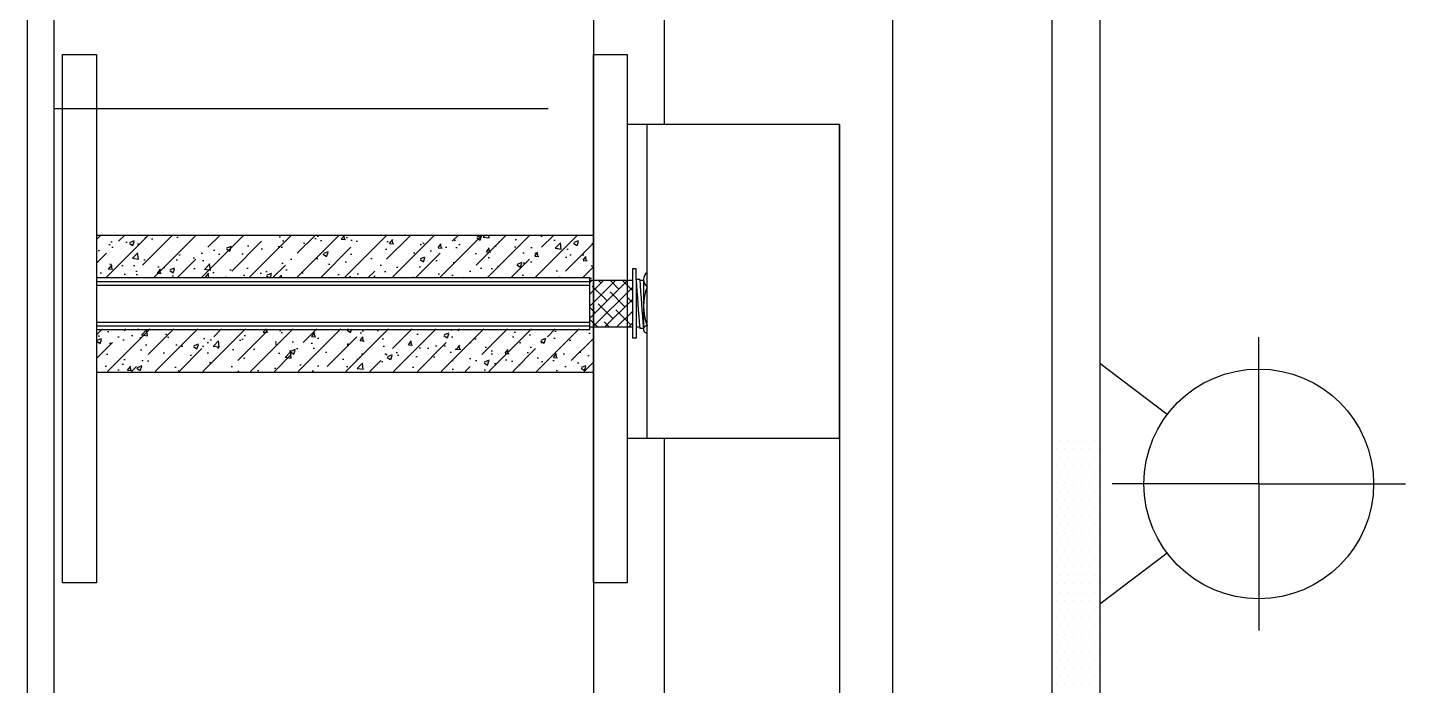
# Model space of a CAD drawing. Header units: metres. Extents: x 179535 to 180682, y 160703 to 163092.
# Drawn here: x 179536.4 to 179796, y 162618.4 to 162742.3 of the extents above; entities that cross this region are included whole.
import ezdxf

# ---------------------------------------------------------------- set-up
doc = ezdxf.new("R2010")
doc.units = ezdxf.units.M
for name, color, linetype in [('00', 251, 'Continuous'), ('0节点3', 3, 'Continuous'), ('0节点4', 1, 'Continuous'), ('0节点填充', 251, 'Continuous'), ('18', 4, 'Continuous'), ('家具外线', 1, 'Continuous'), ('看线-15', 8, 'Continuous')]:
    doc.layers.add(name, color=color, linetype=linetype)

msp = doc.modelspace()

# ---------------------------------------------------------------- hatches: boundary and pattern name
at = {"layer": '00'}
h = msp.add_hatch(dxfattribs=at)
h.set_pattern_fill('AR-CONC', scale=0.05)
h.paths.add_polyline_path([(179549.35, 162703.14), (179549.35, 162695.14), (179642.3, 162695.14), (179642.3, 162694.65), (179642.96, 162694.65), (179642.96, 162703.14)])
h = msp.add_hatch(dxfattribs=at)
h.set_pattern_fill('ANSI35')
h.paths.add_polyline_path([(179642.96, 162703.14), (179549.35, 162703.14), (179549.35, 162695.14), (179642.3, 162695.14), (179642.3, 162694.65), (179642.96, 162694.65)])
h = msp.add_hatch(dxfattribs=at)
h.set_pattern_fill('AR-CONC', scale=0.05)
h.paths.add_polyline_path([(179549.35, 162677.54), (179549.35, 162685.54), (179642.3, 162685.54), (179642.3, 162686.04), (179642.96, 162686.04), (179642.96, 162677.54)])
h = msp.add_hatch(dxfattribs=at)
h.set_pattern_fill('ANSI35')
h.paths.add_polyline_path([(179642.96, 162677.54), (179549.35, 162677.54), (179549.35, 162685.54), (179642.3, 162685.54), (179642.3, 162686.04), (179642.96, 162686.04)])
at = {"layer": '看线-15'}
h = msp.add_hatch(dxfattribs=at)
h.set_pattern_fill('ANSI38', scale=0.5)
h.paths.add_polyline_path([(179650.3, 162694.65), (179642.3, 162694.65), (179642.3, 162685.84), (179650.3, 162685.84)])

# ---------------------------------------------------------------- linework, layer by layer
at = {"layer": '00'}
for p, q in [((179689.35, 162664.87, -5.67), (179689.35, 162724.03, -5.67)), ((179729.36, 162664.52, -5.67), (179729.36, 162664.52, -5.67)), ((179730.95, 162664.52, -5.67), (179730.95, 162664.52, -5.67)), ((179732.54, 162664.52, -5.67), (179732.54, 162664.52, -5.67)), ((179734.12, 162664.52, -5.67), (179734.12, 162664.52, -5.67)), ((179735.71, 162664.52, -5.67), (179735.71, 162664.52, -5.67)), ((179737.3, 162664.52, -5.67), (179737.3, 162664.52, -5.67)), ((179729.36, 162661.35, -5.67), (179729.36, 162661.35, -5.67)), ((179730.16, 162662.94, -5.67), (179730.16, 162662.94, -5.67)), ((179730.95, 162661.35, -5.67), (179730.95, 162661.35, -5.67)), ((179731.74, 162662.94, -5.67), (179731.74, 162662.94, -5.67)), ((179732.54, 162661.35, -5.67), (179732.54, 162661.35, -5.67)), ((179733.33, 162662.94, -5.67), (179733.33, 162662.94, -5.67)), ((179734.12, 162661.35, -5.67), (179734.12, 162661.35, -5.67)), ((179734.92, 162662.94, -5.67), (179734.92, 162662.94, -5.67)), ((179735.71, 162661.35, -5.67), (179735.71, 162661.35, -5.67)), ((179736.51, 162662.94, -5.67), (179736.51, 162662.94, -5.67)), ((179737.3, 162661.35, -5.67), (179737.3, 162661.35, -5.67)), ((179738.09, 162662.94, -5.67), (179738.09, 162662.94, -5.67)), ((179730.16, 162659.76, -5.67), (179730.16, 162659.76, -5.67)), ((179731.74, 162659.76, -5.67), (179731.74, 162659.76, -5.67)), ((179733.33, 162659.76, -5.67), (179733.33, 162659.76, -5.67)), ((179734.92, 162659.76, -5.67), (179734.92, 162659.76, -5.67)), ((179736.51, 162659.76, -5.67), (179736.51, 162659.76, -5.67)), ((179738.09, 162659.76, -5.67), (179738.09, 162659.76, -5.67)), ((179729.36, 162658.17, -5.67), (179729.36, 162658.17, -5.67)), ((179730.16, 162656.59, -5.67), (179730.16, 162656.59, -5.67)), ((179730.95, 162658.17, -5.67), (179730.95, 162658.17, -5.67)), ((179731.74, 162656.59, -5.67), (179731.74, 162656.59, -5.67)), ((179732.54, 162658.17, -5.67), (179732.54, 162658.17, -5.67)), ((179733.33, 162656.59, -5.67), (179733.33, 162656.59, -5.67)), ((179734.12, 162658.17, -5.67), (179734.12, 162658.17, -5.67)), ((179734.92, 162656.59, -5.67), (179734.92, 162656.59, -5.67)), ((179735.71, 162658.17, -5.67), (179735.71, 162658.17, -5.67)), ((179736.51, 162656.59, -5.67), (179736.51, 162656.59, -5.67)), ((179737.3, 162658.17, -5.67), (179737.3, 162658.17, -5.67)), ((179738.09, 162656.59, -5.67), (179738.09, 162656.59, -5.67)), ((179729.36, 162655, -5.67), (179729.36, 162655, -5.67)), ((179730.95, 162655, -5.67), (179730.95, 162655, -5.67)), ((179732.54, 162655, -5.67), (179732.54, 162655, -5.67)), ((179734.12, 162655, -5.67), (179734.12, 162655, -5.67)), ((179735.71, 162655, -5.67), (179735.71, 162655, -5.67)), ((179737.3, 162655, -5.67), (179737.3, 162655, -5.67)), ((179729.36, 162651.82, -5.67), (179729.36, 162651.82, -5.67)), ((179730.16, 162653.41, -5.67), (179730.16, 162653.41, -5.67)), ((179730.95, 162651.82, -5.67), (179730.95, 162651.82, -5.67)), ((179731.74, 162653.41, -5.67), (179731.74, 162653.41, -5.67)), ((179732.54, 162651.82, -5.67), (179732.54, 162651.82, -5.67)), ((179733.33, 162653.41, -5.67), (179733.33, 162653.41, -5.67)), ((179734.12, 162651.82, -5.67), (179734.12, 162651.82, -5.67)), ((179734.92, 162653.41, -5.67), (179734.92, 162653.41, -5.67)), ((179735.71, 162651.82, -5.67), (179735.71, 162651.82, -5.67)), ((179736.51, 162653.41, -5.67), (179736.51, 162653.41, -5.67)), ((179737.3, 162651.82, -5.67), (179737.3, 162651.82, -5.67)), ((179738.09, 162653.41, -5.67), (179738.09, 162653.41, -5.67)), ((179729.36, 162648.65, -5.67), (179729.36, 162648.65, -5.67)), ((179730.16, 162650.24, -5.67), (179730.16, 162650.24, -5.67)), ((179730.95, 162648.65, -5.67), (179730.95, 162648.65, -5.67)), ((179731.74, 162650.24, -5.67), (179731.74, 162650.24, -5.67)), ((179732.54, 162648.65, -5.67), (179732.54, 162648.65, -5.67)), ((179733.33, 162650.24, -5.67), (179733.33, 162650.24, -5.67)), ((179734.12, 162648.65, -5.67), (179734.12, 162648.65, -5.67)), ((179734.92, 162650.24, -5.67), (179734.92, 162650.24, -5.67)), ((179735.71, 162648.65, -5.67), (179735.71, 162648.65, -5.67)), ((179736.51, 162650.24, -5.67), (179736.51, 162650.24, -5.67)), ((179737.3, 162648.65, -5.67), (179737.3, 162648.65, -5.67)), ((179738.09, 162650.24, -5.67), (179738.09, 162650.24, -5.67)), ((179730.16, 162647.06, -5.67), (179730.16, 162647.06, -5.67)), ((179731.74, 162647.06, -5.67), (179731.74, 162647.06, -5.67)), ((179733.33, 162647.06, -5.67), (179733.33, 162647.06, -5.67)), ((179734.92, 162647.06, -5.67), (179734.92, 162647.06, -5.67)), ((179736.51, 162647.06, -5.67), (179736.51, 162647.06, -5.67)), ((179738.09, 162647.06, -5.67), (179738.09, 162647.06, -5.67)), ((179729.36, 162645.47, -5.67), (179729.36, 162645.47, -5.67)), ((179730.16, 162643.89, -5.67), (179730.16, 162643.89, -5.67)), ((179730.95, 162645.47, -5.67), (179730.95, 162645.47, -5.67)), ((179731.74, 162643.89, -5.67), (179731.74, 162643.89, -5.67)), ((179732.54, 162645.47, -5.67), (179732.54, 162645.47, -5.67)), ((179733.33, 162643.89, -5.67), (179733.33, 162643.89, -5.67)), ((179734.12, 162645.47, -5.67), (179734.12, 162645.47, -5.67)), ((179734.92, 162643.89, -5.67), (179734.92, 162643.89, -5.67)), ((179735.71, 162645.47, -5.67), (179735.71, 162645.47, -5.67)), ((179736.51, 162643.89, -5.67), (179736.51, 162643.89, -5.67)), ((179737.3, 162645.47, -5.67), (179737.3, 162645.47, -5.67)), ((179738.09, 162643.89, -5.67), (179738.09, 162643.89, -5.67)), ((179729.36, 162642.3, -5.67), (179729.36, 162642.3, -5.67)), ((179730.16, 162640.71, -5.67), (179730.16, 162640.71, -5.67)), ((179730.95, 162642.3, -5.67), (179730.95, 162642.3, -5.67)), ((179731.74, 162640.71, -5.67), (179731.74, 162640.71, -5.67)), ((179732.54, 162642.3, -5.67), (179732.54, 162642.3, -5.67)), ((179733.33, 162640.71, -5.67), (179733.33, 162640.71, -5.67)), ((179734.12, 162642.3, -5.67), (179734.12, 162642.3, -5.67)), ((179734.92, 162640.71, -5.67), (179734.92, 162640.71, -5.67)), ((179735.71, 162642.3, -5.67), (179735.71, 162642.3, -5.67)), ((179736.51, 162640.71, -5.67), (179736.51, 162640.71, -5.67)), ((179737.3, 162642.3, -5.67), (179737.3, 162642.3, -5.67)), ((179738.09, 162640.71, -5.67), (179738.09, 162640.71, -5.67)), ((179729.36, 162639.12, -5.67), (179729.36, 162639.12, -5.67)), ((179730.95, 162639.12, -5.67), (179730.95, 162639.12, -5.67)), ((179732.54, 162639.12, -5.67), (179732.54, 162639.12, -5.67)), ((179734.12, 162639.12, -5.67), (179734.12, 162639.12, -5.67)), ((179735.71, 162639.12, -5.67), (179735.71, 162639.12, -5.67)), ((179737.3, 162639.12, -5.67), (179737.3, 162639.12, -5.67)), ((179729.36, 162635.95, -5.67), (179729.36, 162635.95, -5.67)), ((179730.16, 162637.54, -5.67), (179730.16, 162637.54, -5.67)), ((179730.95, 162635.95, -5.67), (179730.95, 162635.95, -5.67)), ((179731.74, 162637.54, -5.67), (179731.74, 162637.54, -5.67)), ((179732.54, 162635.95, -5.67), (179732.54, 162635.95, -5.67)), ((179733.33, 162637.54, -5.67), (179733.33, 162637.54, -5.67)), ((179734.12, 162635.95, -5.67), (179734.12, 162635.95, -5.67)), ((179734.92, 162637.54, -5.67), (179734.92, 162637.54, -5.67)), ((179735.71, 162635.95, -5.67), (179735.71, 162635.95, -5.67)), ((179736.51, 162637.54, -5.67), (179736.51, 162637.54, -5.67)), ((179737.3, 162635.95, -5.67), (179737.3, 162635.95, -5.67)), ((179738.09, 162637.54, -5.67), (179738.09, 162637.54, -5.67)), ((179729.36, 162632.77, -5.67), (179729.36, 162632.77, -5.67)), ((179730.16, 162634.36, -5.67), (179730.16, 162634.36, -5.67)), ((179730.95, 162632.77, -5.67), (179730.95, 162632.77, -5.67)), ((179731.74, 162634.36, -5.67), (179731.74, 162634.36, -5.67)), ((179732.54, 162632.77, -5.67), (179732.54, 162632.77, -5.67)), ((179733.33, 162634.36, -5.67), (179733.33, 162634.36, -5.67)), ((179734.12, 162632.77, -5.67), (179734.12, 162632.77, -5.67)), ((179734.92, 162634.36, -5.67), (179734.92, 162634.36, -5.67)), ((179735.71, 162632.77, -5.67), (179735.71, 162632.77, -5.67)), ((179736.51, 162634.36, -5.67), (179736.51, 162634.36, -5.67)), ((179737.3, 162632.77, -5.67), (179737.3, 162632.77, -5.67)), ((179738.09, 162634.36, -5.67), (179738.09, 162634.36, -5.67)), ((179730.16, 162631.19, -5.67), (179730.16, 162631.19, -5.67)), ((179731.74, 162631.19, -5.67), (179731.74, 162631.19, -5.67)), ((179733.33, 162631.19, -5.67), (179733.33, 162631.19, -5.67)), ((179734.92, 162631.19, -5.67), (179734.92, 162631.19, -5.67)), ((179736.51, 162631.19, -5.67), (179736.51, 162631.19, -5.67)), ((179738.09, 162631.19, -5.67), (179738.09, 162631.19, -5.67)), ((179729.36, 162629.6, -5.67), (179729.36, 162629.6, -5.67)), ((179730.16, 162628.01, -5.67), (179730.16, 162628.01, -5.67)), ((179730.95, 162629.6, -5.67), (179730.95, 162629.6, -5.67)), ((179731.74, 162628.01, -5.67), (179731.74, 162628.01, -5.67)), ((179732.54, 162629.6, -5.67), (179732.54, 162629.6, -5.67)), ((179733.33, 162628.01, -5.67), (179733.33, 162628.01, -5.67)), ((179734.12, 162629.6, -5.67), (179734.12, 162629.6, -5.67)), ((179734.92, 162628.01, -5.67), (179734.92, 162628.01, -5.67)), ((179735.71, 162629.6, -5.67), (179735.71, 162629.6, -5.67)), ((179736.51, 162628.01, -5.67), (179736.51, 162628.01, -5.67)), ((179737.3, 162629.6, -5.67), (179737.3, 162629.6, -5.67)), ((179738.09, 162628.01, -5.67), (179738.09, 162628.01, -5.67)), ((179729.36, 162626.42, -5.67), (179729.36, 162626.42, -5.67)), ((179730.95, 162626.42, -5.67), (179730.95, 162626.42, -5.67)), ((179732.54, 162626.42, -5.67), (179732.54, 162626.42, -5.67)), ((179734.12, 162626.42, -5.67), (179734.12, 162626.42, -5.67)), ((179735.71, 162626.42, -5.67), (179735.71, 162626.42, -5.67)), ((179737.3, 162626.42, -5.67), (179737.3, 162626.42, -5.67)), ((179729.36, 162623.25, -5.67), (179729.36, 162623.25, -5.67)), ((179730.16, 162624.84, -5.67), (179730.16, 162624.84, -5.67)), ((179730.95, 162623.25, -5.67), (179730.95, 162623.25, -5.67)), ((179731.74, 162624.84, -5.67), (179731.74, 162624.84, -5.67)), ((179732.54, 162623.25, -5.67), (179732.54, 162623.25, -5.67)), ((179733.33, 162624.84, -5.67), (179733.33, 162624.84, -5.67)), ((179734.12, 162623.25, -5.67), (179734.12, 162623.25, -5.67)), ((179734.92, 162624.84, -5.67), (179734.92, 162624.84, -5.67)), ((179735.71, 162623.25, -5.67), (179735.71, 162623.25, -5.67)), ((179736.51, 162624.84, -5.67), (179736.51, 162624.84, -5.67)), ((179737.3, 162623.25, -5.67), (179737.3, 162623.25, -5.67)), ((179738.09, 162624.84, -5.67), (179738.09, 162624.84, -5.67)), ((179729.36, 162620.07, -5.67), (179729.36, 162620.07, -5.67)), ((179730.16, 162621.66, -5.67), (179730.16, 162621.66, -5.67)), ((179730.95, 162620.07, -5.67), (179730.95, 162620.07, -5.67)), ((179731.74, 162621.66, -5.67), (179731.74, 162621.66, -5.67)), ((179732.54, 162620.07, -5.67), (179732.54, 162620.07, -5.67)), ((179733.33, 162621.66, -5.67), (179733.33, 162621.66, -5.67)), ((179734.12, 162620.07, -5.67), (179734.12, 162620.07, -5.67)), ((179734.92, 162621.66, -5.67), (179734.92, 162621.66, -5.67)), ((179735.71, 162620.07, -5.67), (179735.71, 162620.07, -5.67)), ((179736.51, 162621.66, -5.67), (179736.51, 162621.66, -5.67)), ((179737.3, 162620.07, -5.67), (179737.3, 162620.07, -5.67)), ((179738.09, 162621.66, -5.67), (179738.09, 162621.66, -5.67)), ((179730.16, 162618.49, -5.67), (179730.16, 162618.49, -5.67)), ((179731.74, 162618.49, -5.67), (179731.74, 162618.49, -5.67)), ((179733.33, 162618.49, -5.67), (179733.33, 162618.49, -5.67)), ((179734.92, 162618.49, -5.67), (179734.92, 162618.49, -5.67)), ((179736.51, 162618.49, -5.67), (179736.51, 162618.49, -5.67)), ((179738.09, 162618.49, -5.67), (179738.09, 162618.49, -5.67))]:
    msp.add_line(p, q, dxfattribs=at)
at = {"layer": '0节点3'}
for p, q in [((179729.35, 162885.09, -5.61), (179729.35, 162462.94, -5.67)), ((179738.35, 162885.09, -5.81), (179738.35, 162462.94, -5.86)), ((179649.35, 162724.03, -5.67), (179649.35, 162664.87, -5.67)), ((179689.35, 162724.03, -5.67), (179649.35, 162724.03, -5.67)), ((179653.06, 162724.03, -5.67), (179653.06, 162664.87, -5.67)), ((179689.35, 162724.03, -5.67), (179689.35, 162664.87, -5.67)), ((179689.35, 162724.03, -5.67), (179689.35, 162664.87, -5.67)), ((179689.35, 162677.33, -7.3), (179689.35, 162462.94, -6.5)), ((179689.35, 162664.87, -5.67), (179649.35, 162664.87, -5.67))]:
    msp.add_line(p, q, dxfattribs=at)
for points in [[(179549.35, 162737.23), (179549.35, 162637.72), (179542.96, 162637.72), (179542.96, 162737.23)], [(179649.35, 162737.23), (179649.35, 162637.72), (179642.96, 162637.72), (179642.96, 162737.23)]]:
    msp.add_lwpolyline(points, close=True, dxfattribs=at)
at = {"layer": '0节点4'}
for p, q in [((179541.38, 162462.94, -5.67), (179541.38, 163082.81, -5.67)), ((179656.35, 162724.03, -5.67), (179656.35, 163083.1, -5.67)), ((179699.35, 162462.94, -5.67), (179699.35, 163083.1, -5.67)), ((179642.96, 162703.14, -5.67), (179549.35, 162703.14, -5.67)), ((179642.96, 162677.34, -5.67), (179549.35, 162677.34, -5.67)), ((179656.35, 162462.94, -5.67), (179656.35, 162664.87, -5.67))]:
    msp.add_line(p, q, dxfattribs=at)
at = {"layer": '0节点填充'}
msp.add_line((179541.35, 162727.08, -5.67), (179634.46, 162727.08, -5.67), dxfattribs=at)
at = {"layer": '18'}
for p, q in [((179536.35, 162462.94, -5.67), (179536.35, 163083.1, -5.67)), ((179642.96, 163083.1, -5.67), (179642.96, 162462.94, -5.67))]:
    msp.add_line(p, q, dxfattribs=at)
at = {"layer": '家具外线'}
for p, q in [((179768.32, 162656.35, -4.63), (179768.32, 162683.99, -4.63)), ((179751.05, 162669.4, -5.38), (179738.35, 162679.01, -5.38)), ((179768.32, 162656.35, -4.63), (179740.68, 162656.35, -4.63)), ((179768.32, 162656.35, -4.63), (179795.96, 162656.35, -4.63)), ((179768.32, 162656.35, -4.63), (179768.32, 162628.71, -4.63)), ((179751.05, 162643.3, -4.63), (179738.35, 162633.7, -4.63))]:
    msp.add_line(p, q, dxfattribs=at)
msp.add_circle((179768.32, 162656.35, -4.63), 21.64, dxfattribs=at)
at = {"layer": '看线-15'}
for p, q in [((179642.3, 162695.14, -5.67), (179549.35, 162695.14, -5.67)), ((179642.3, 162685.34, -5.67), (179642.3, 162695.14, -5.67)), ((179650.3, 162696.87, -5.67), (179650.3, 162683.82, -5.67)), ((179651, 162696.87, -5.67), (179650.3, 162696.87, -5.67)), ((179651, 162694.84, -5.67), (179651, 162696.87, -5.67)), ((179642.3, 162694.44, -5.67), (179549.35, 162694.44, -5.67)), ((179642.3, 162693.74, -5.67), (179549.35, 162693.74, -5.67)), ((179642.3, 162685.84, -5.67), (179642.3, 162694.65, -5.67)), ((179650.3, 162694.65, -5.67), (179642.3, 162694.65, -5.67)), ((179651, 162694.84, -5.67), (179651, 162685.84, -5.67)), ((179651.7, 162694.84, -5.67), (179651, 162694.84, -5.67)), ((179651.7, 162694.84, -5.67), (179651, 162694.84, -5.67)), ((179652.4, 162694.65, -5.67), (179651.71, 162694.65, -5.67)), ((179652.4, 162694.84, -5.67), (179652.4, 162685.34, -5.67)), ((179652.4, 162694.84, -5.67), (179652.4, 162693.5, -5.67)), ((179652.4, 162693.5, -5.67), (179652.4, 162685.88, -5.67)), ((179642.3, 162686.74, -5.67), (179549.35, 162686.74, -5.67)), ((179642.3, 162686.04, -5.67), (179549.35, 162686.04, -5.67)), ((179642.3, 162685.34, -5.67), (179549.35, 162685.34, -5.67)), ((179650.3, 162685.84, -5.67), (179642.3, 162685.84, -5.67)), ((179651, 162685.84, -5.67), (179651, 162683.82, -5.67)), ((179651.7, 162685.84, -5.67), (179651, 162685.84, -5.67)), ((179652.4, 162685.61, -5.67), (179651.7, 162685.61, -5.67)), ((179652.4, 162685.88, -5.67), (179652.4, 162685.34, -5.67)), ((179651, 162683.82, -5.67), (179650.3, 162683.82, -5.67))]:
    msp.add_line(p, q, dxfattribs=at)
for centre, radius, start, end in [((179654.04, 162694.84, -5.67), 1.64, 124.91, 235.09), ((180110.79, 162725.07, -5.67), 460.78, 183.76, 184.91), ((180111.49, 162725.06, -5.67), 460.78, 183.76, 184.91), ((179662.39, 162689.82, -5.67), 10, 158.42, 201.58), ((179653.07, 162685.47, -5.67), 0.68, 87.07, 272.93)]:
    msp.add_arc(centre, radius, start, end, dxfattribs=at)

doc.saveas('drawing.dxf')
